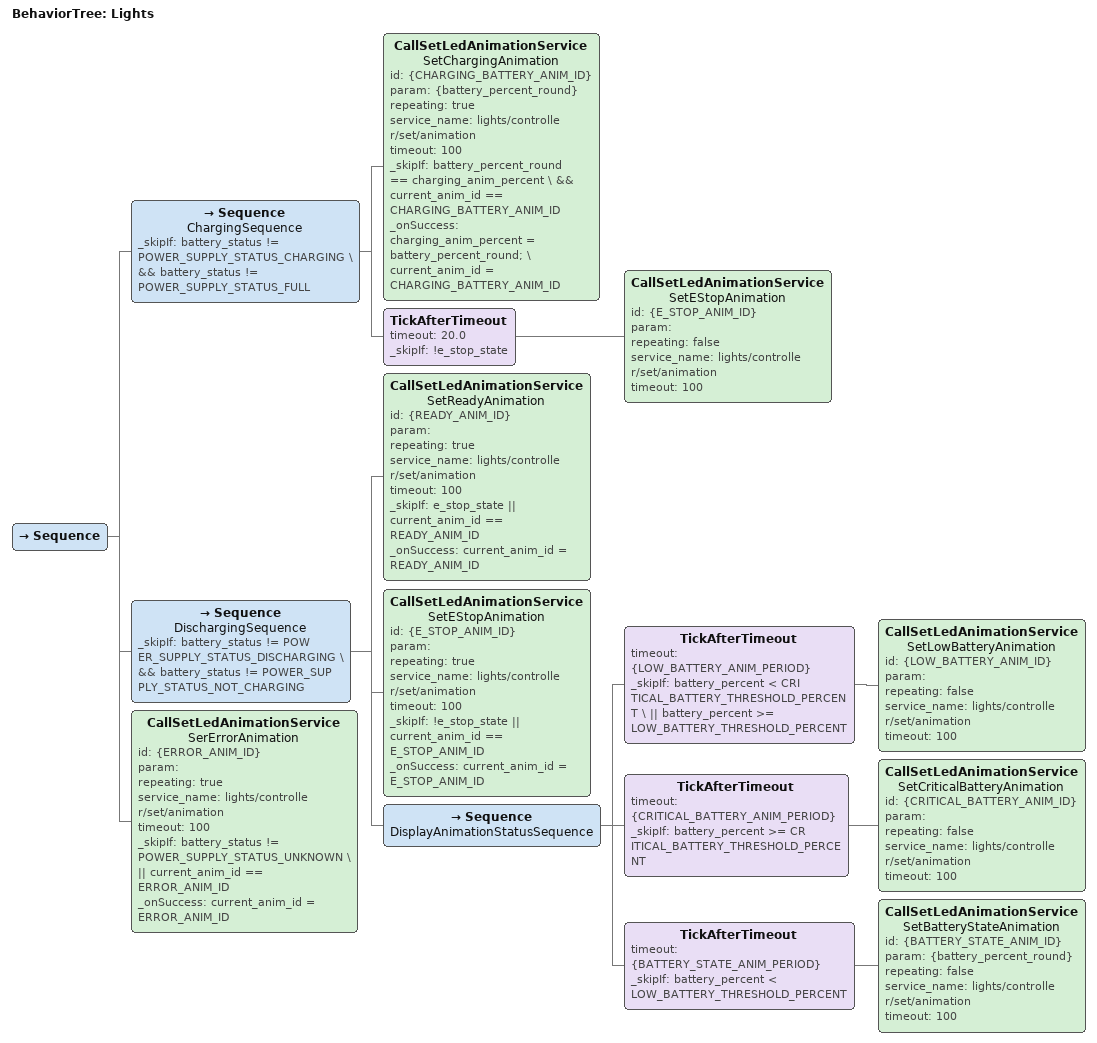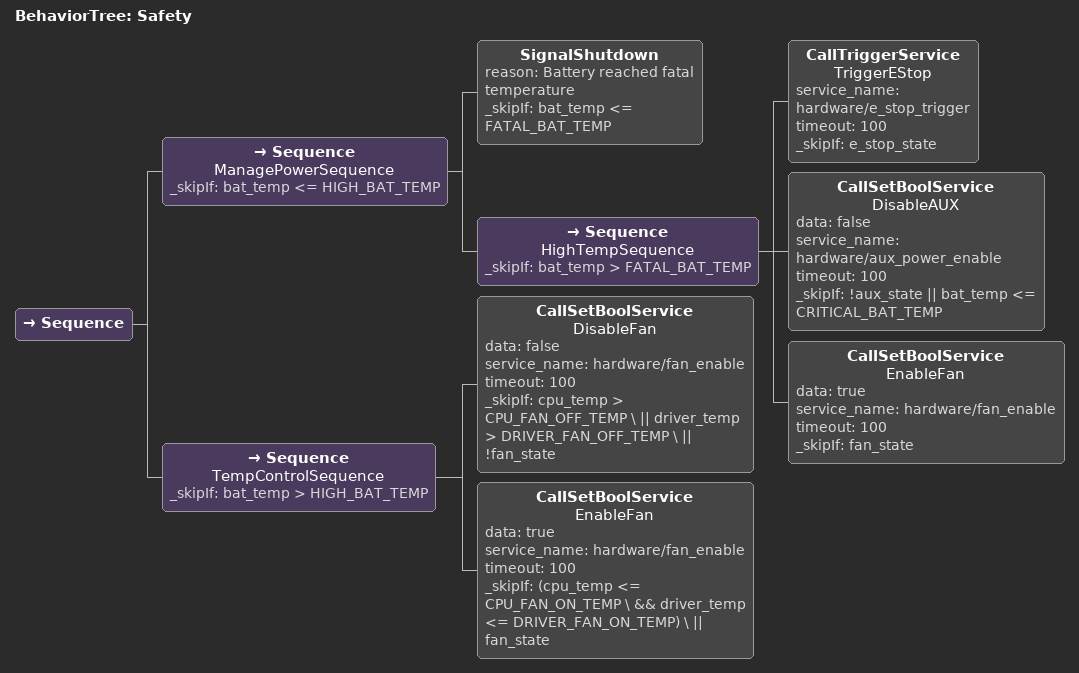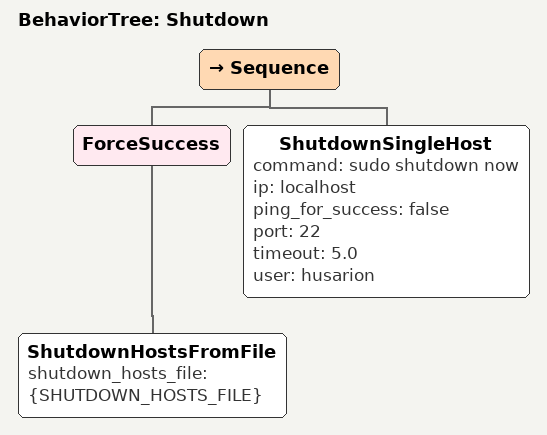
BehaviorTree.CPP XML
<?xml version="1.0" encoding="UTF-8"?>
<root BTCPP_format="4">
  <BehaviorTree ID="Lights">
    <Sequence>
      <Sequence name="ChargingSequence"
                _skipIf="battery_status != POWER_SUPPLY_STATUS_CHARGING \
&amp;&amp; battery_status != POWER_SUPPLY_STATUS_FULL">
        <CallSetLedAnimationService name="SetChargingAnimation"
                                    id="{CHARGING_BATTERY_ANIM_ID}"
                                    param="{battery_percent_round}"
                                    repeating="true"
                                    service_name="lights/controller/set/animation"
                                    timeout="100"
                                    _skipIf="battery_percent_round == charging_anim_percent \
&amp;&amp; current_anim_id == CHARGING_BATTERY_ANIM_ID"
                                    _onSuccess="charging_anim_percent = battery_percent_round; \
current_anim_id = CHARGING_BATTERY_ANIM_ID"/>
        <TickAfterTimeout timeout="20.0"
                          _skipIf="!e_stop_state">
          <CallSetLedAnimationService name="SetEStopAnimation"
                                      id="{E_STOP_ANIM_ID}"
                                      param=""
                                      repeating="false"
                                      service_name="lights/controller/set/animation"
                                      timeout="100"/>
        </TickAfterTimeout>
      </Sequence>
      <Sequence name="DischargingSequence"
                _skipIf="battery_status != POWER_SUPPLY_STATUS_DISCHARGING \
&amp;&amp; battery_status != POWER_SUPPLY_STATUS_NOT_CHARGING">
        <CallSetLedAnimationService name="SetReadyAnimation"
                                    id="{READY_ANIM_ID}"
                                    param=""
                                    repeating="true"
                                    service_name="lights/controller/set/animation"
                                    timeout="100"
                                    _skipIf="e_stop_state || current_anim_id == READY_ANIM_ID"
                                    _onSuccess="current_anim_id = READY_ANIM_ID"/>
        <CallSetLedAnimationService name="SetEStopAnimation"
                                    id="{E_STOP_ANIM_ID}"
                                    param=""
                                    repeating="true"
                                    service_name="lights/controller/set/animation"
                                    timeout="100"
                                    _skipIf="!e_stop_state || current_anim_id == E_STOP_ANIM_ID"
                                    _onSuccess="current_anim_id = E_STOP_ANIM_ID"/>
        <Sequence name="DisplayAnimationStatusSequence">
          <TickAfterTimeout timeout="{LOW_BATTERY_ANIM_PERIOD}"
                            _skipIf="battery_percent &lt; CRITICAL_BATTERY_THRESHOLD_PERCENT \
|| battery_percent &gt;= LOW_BATTERY_THRESHOLD_PERCENT">
            <CallSetLedAnimationService name="SetLowBatteryAnimation"
                                        id="{LOW_BATTERY_ANIM_ID}"
                                        param=""
                                        repeating="false"
                                        service_name="lights/controller/set/animation"
                                        timeout="100"/>
          </TickAfterTimeout>
          <TickAfterTimeout timeout="{CRITICAL_BATTERY_ANIM_PERIOD}"
                            _skipIf="battery_percent &gt;= CRITICAL_BATTERY_THRESHOLD_PERCENT">
            <CallSetLedAnimationService name="SetCriticalBatteryAnimation"
                                        id="{CRITICAL_BATTERY_ANIM_ID}"
                                        param=""
                                        repeating="false"
                                        service_name="lights/controller/set/animation"
                                        timeout="100"/>
          </TickAfterTimeout>
          <TickAfterTimeout timeout="{BATTERY_STATE_ANIM_PERIOD}"
                            _skipIf="battery_percent &lt; LOW_BATTERY_THRESHOLD_PERCENT">
            <CallSetLedAnimationService name="SetBatteryStateAnimation"
                                        id="{BATTERY_STATE_ANIM_ID}"
                                        param="{battery_percent_round}"
                                        repeating="false"
                                        service_name="lights/controller/set/animation"
                                        timeout="100"/>
          </TickAfterTimeout>
        </Sequence>
      </Sequence>
      <CallSetLedAnimationService name="SerErrorAnimation"
                                  id="{ERROR_ANIM_ID}"
                                  param=""
                                  repeating="true"
                                  service_name="lights/controller/set/animation"
                                  timeout="100"
                                  _skipIf="battery_status != POWER_SUPPLY_STATUS_UNKNOWN \
|| current_anim_id == ERROR_ANIM_ID"
                                  _onSuccess="current_anim_id = ERROR_ANIM_ID"/>
    </Sequence>
  </BehaviorTree>

  <BehaviorTree ID="Safety">
    <Sequence>
      <Sequence name="ManagePowerSequence"
                _skipIf="bat_temp &lt;= HIGH_BAT_TEMP">
        <SignalShutdown reason="Battery reached fatal temperature"
                        _skipIf="bat_temp &lt;= FATAL_BAT_TEMP"/>
        <Sequence name="HighTempSequence"
                  _skipIf="bat_temp &gt; FATAL_BAT_TEMP">
          <CallTriggerService name="TriggerEStop"
                              service_name="hardware/e_stop_trigger"
                              timeout="100"
                              _skipIf="e_stop_state"/>
          <CallSetBoolService name="DisableAUX"
                              data="false"
                              service_name="hardware/aux_power_enable"
                              timeout="100"
                              _skipIf="!aux_state || bat_temp &lt;= CRITICAL_BAT_TEMP"/>
          <CallSetBoolService name="EnableFan"
                              data="true"
                              service_name="hardware/fan_enable"
                              timeout="100"
                              _skipIf="fan_state"/>
        </Sequence>
      </Sequence>
      <Sequence name="TempControlSequence"
                _skipIf="bat_temp &gt; HIGH_BAT_TEMP">
        <CallSetBoolService name="DisableFan"
                            data="false"
                            service_name="hardware/fan_enable"
                            timeout="100"
                            _skipIf="cpu_temp &gt; CPU_FAN_OFF_TEMP \
|| driver_temp &gt; DRIVER_FAN_OFF_TEMP \
|| !fan_state"/>
        <CallSetBoolService name="EnableFan"
                            data="true"
                            service_name="hardware/fan_enable"
                            timeout="100"
                            _skipIf="(cpu_temp &lt;= CPU_FAN_ON_TEMP \
&amp;&amp; driver_temp &lt;= DRIVER_FAN_ON_TEMP) \
|| fan_state"/>
      </Sequence>
    </Sequence>
  </BehaviorTree>

  <BehaviorTree ID="Shutdown">
    <Sequence>
      <ForceSuccess>
        <ShutdownHostsFromFile shutdown_hosts_file="{SHUTDOWN_HOSTS_FILE}"/>
      </ForceSuccess>
      <ShutdownSingleHost command="sudo shutdown now"
                          ip="localhost"
                          ping_for_success="false"
                          port="22"
                          timeout="5.0"
                          user="husarion"/>
    </Sequence>
  </BehaviorTree>

</root>
